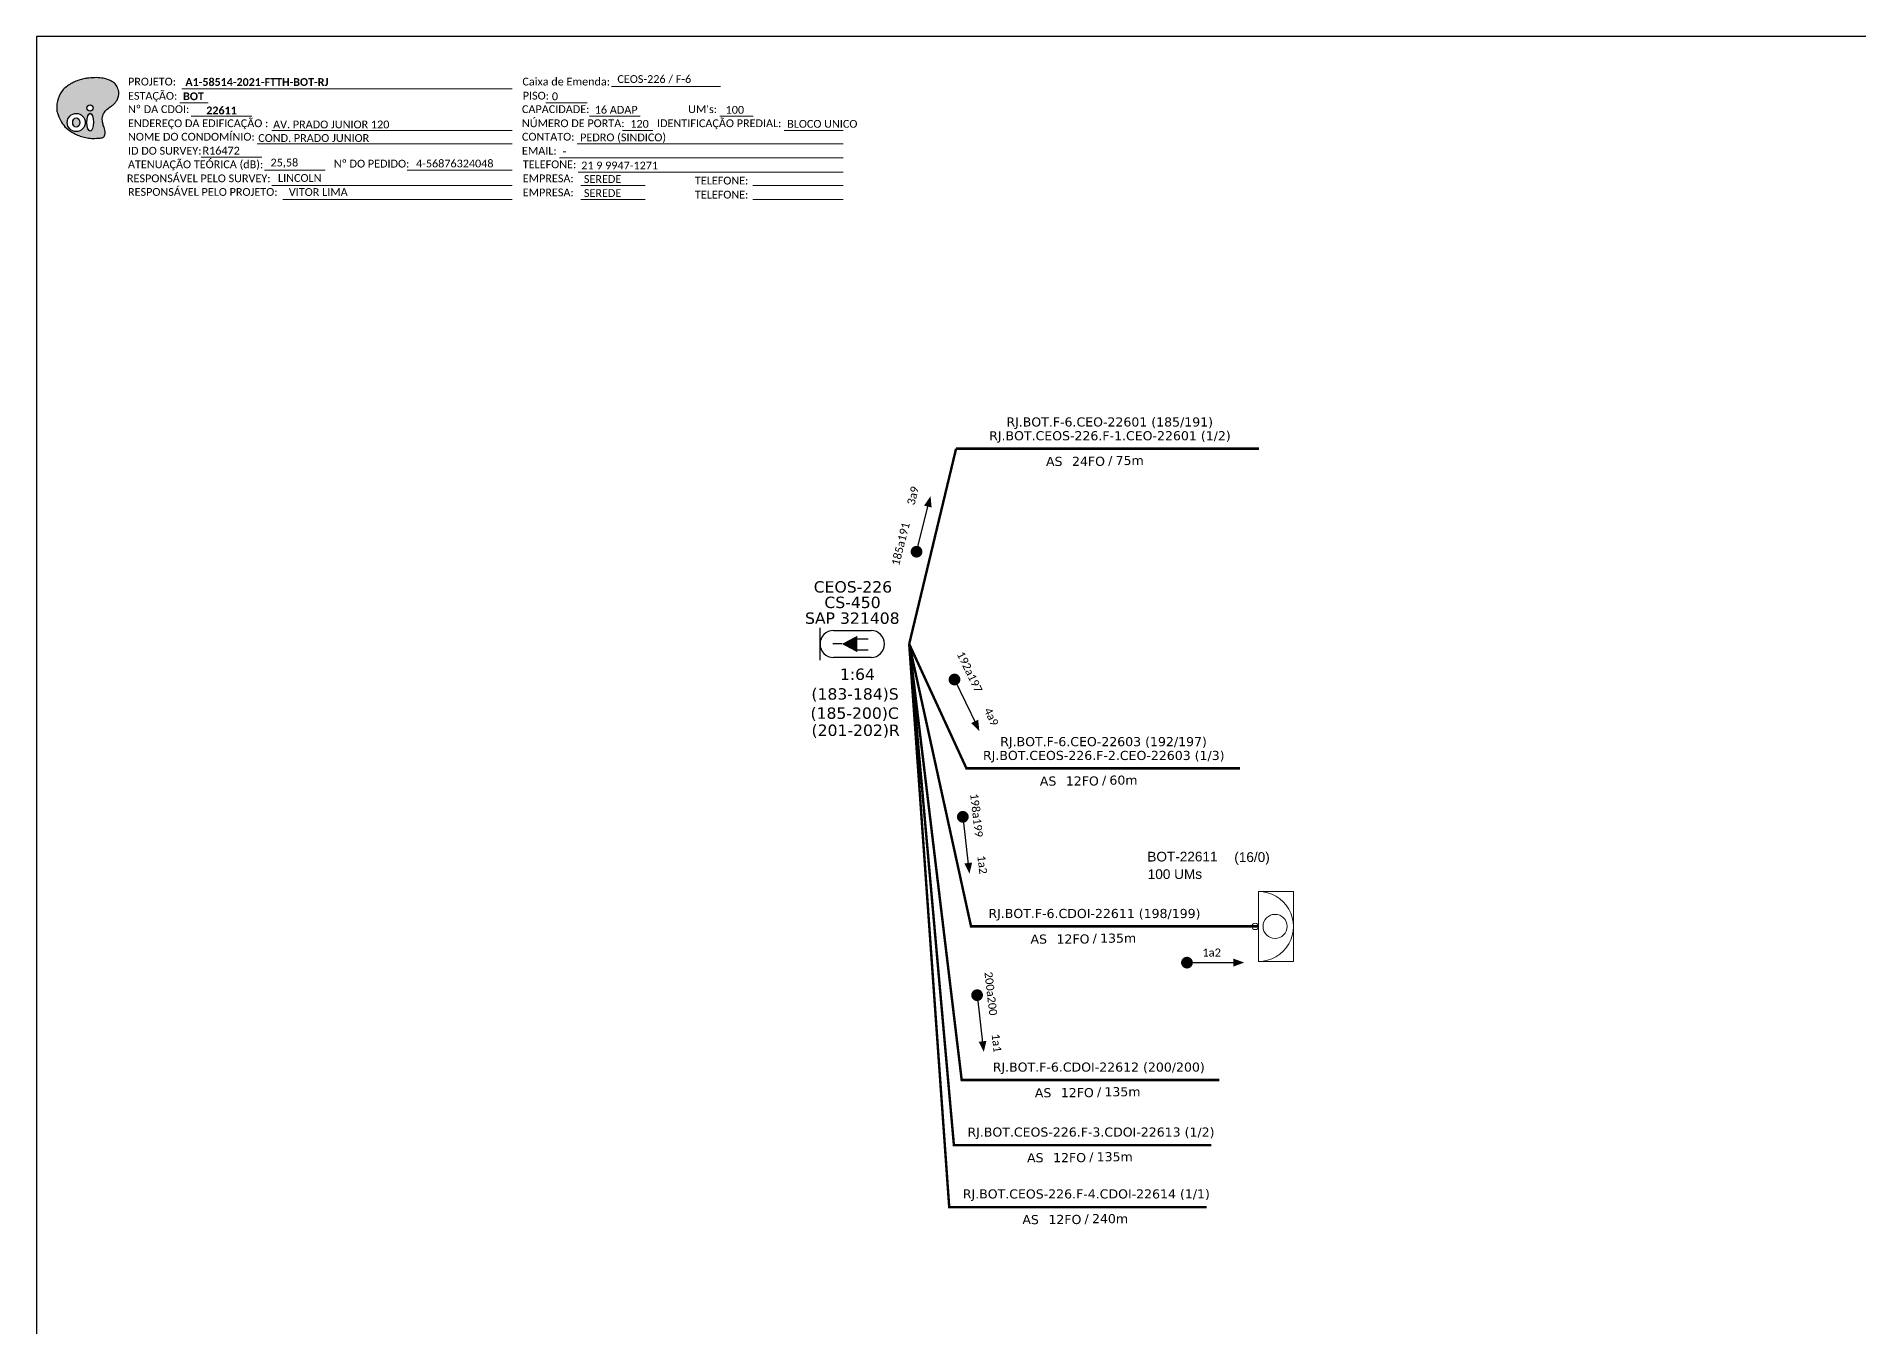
# Model space of a CAD drawing. Extents: x -89 to 749, y 705 to 1299.
# Drawn here: x -89.3 to 330, y 1002 to 1299 of the extents above; entities that cross this region are included whole.
import ezdxf
from ezdxf.enums import TextEntityAlignment as Align

# ---------------------------------------------------------------- set-up
doc = ezdxf.new("R2010")
doc.units = 0
doc.layers.add("20.0-LEGENDA DOS CDO'S", color=1, linetype='Continuous', lineweight=0)
doc.layers.add('40.1-ETIQUETAS', color=1, linetype='Continuous', lineweight=20)
for name, color, linetype in [('20.4-CEOS', 1, 'Continuous'), ('CAP a instalar', 1, 'Continuous'), ('SETA', 7, 'Continuous')]:
    doc.layers.add(name, color=color, linetype=linetype)
doc.styles.add('ARIAL', font='arial.ttf')
doc.styles.add('siredit', font='verdana.ttf')
doc.styles.get("Standard").update_dxf_attribs({"font": 'arial.ttf'})
doc.styles.add('WMF-Calibri0', font='calibri.ttf')
doc.styles.add('WMF-Calibri1', font='calibrib.ttf')
doc.linetypes.add('FENCELINE1', pattern='A,0.25,-0.1,[133,ltypeshp.shx,S=0.1,R=0,X=-0.1,Y=0],-0.1,1', length=1.45)

# ---------------------------------------------------------------- blocks, each defined once
blk = doc.blocks.new('OI')
h = blk.add_hatch(color=40)
edge = h.paths.add_edge_path()
edge.add_spline(control_points=[(4.35, -0.67), (3.92, -0.99), (3.26, -1.5), (2.81, -2.59), (2.9, -3.5), (3.06, -4.27), (3.31, -4.85), (3.37, -5.39), (3.4, -5.88), (3.2, -6.4), (2.54, -6.61), (1.65, -6.63), (0.55, -6.67), (-0.56, -6.42), (-1.61, -6.14), (-2.77, -5.61), (-3.92, -4.77), (-4.89, -3.7), (-5.34, -2.65), (-5.6, -1.94), (-5.85, -0.96), (-5.71, 0.47), (-5.1, 2.02), (-4.14, 3.02), (-3.3, 3.61), (-2.37, 4.16), (-1.36, 4.44), (-0.56, 4.7), (0.79, 4.85), (2.24, 4.97), (3.79, 4.57), (4.67, 4.21), (5.44, 3.65), (5.76, 2.99), (6.03, 2.21), (6.01, 1.46), (5.72, 0.64), (5.31, 0.08), (4.88, -0.38), (4.51, -0.55), (4.35, -0.67)], knot_values=[0, 0, 0, 0, 1.60434, 2.417191, 3.427595, 4.282808, 4.776746, 5.304182, 5.888771, 6.258406, 6.858137, 7.79129, 8.986195, 10.124242, 11.187857, 12.242908, 13.953784, 15.414161, 16.515391, 17.349188, 17.675853, 19.552021, 21.515531, 22.568638, 23.63245, 24.621084, 25.782718, 26.745347, 27.142653, 29.870543, 31.004649, 31.921532, 32.709589, 33.801391, 34.042471, 35.192333, 35.971461, 36.628871, 37.254359, 37.836911, 37.836911, 37.836911, 37.836911], degree=3, periodic=0)
h.paths.add_polyline_path([(1.13, -0.87, -1), (-0.04, -0.87, -1)], flags=16)
edge = h.paths.add_edge_path(flags=16)
edge.add_ellipse((0.56, -3.59), major_axis=(-0.02, 1.71), ratio=0.361305, start_angle=0, end_angle=360)
h.paths.add_polyline_path([(-0.36, -3.62, -1), (-3.8, -3.62, -1)], flags=16)
edge = h.paths.add_edge_path(flags=0)
edge.add_ellipse((-2.08, -3.62), major_axis=(0, 0.885), ratio=0.758294, start_angle=0, end_angle=360)
at = {"color": 40}
for centre, radius in [((-2.08, -3.62), 1.72), ((0.54, -0.87), 0.587)]:
    blk.add_circle(centre, radius, dxfattribs=at)
blk.add_ellipse((-2.08, -3.62), major_axis=(0, 0.885), ratio=0.758294, start_param=-3.141592653589792, end_param=3.141592653589792, dxfattribs=at)
blk.add_ellipse((0.56, -3.59), major_axis=(-0.02, 1.71), ratio=0.361305, dxfattribs=at)
at = {"color": 40, "start_tangent": (-0.800898, -0.598801), "end_tangent": (-0.800898, -0.598801)}
blk.add_spline([(4.35, -0.67), (3.2, -1.78), (2.9, -2.54), (2.92, -3.55), (3.12, -4.38), (3.28, -4.85), (3.37, -5.37), (3.35, -5.95), (3.2, -6.29), (2.66, -6.55), (1.73, -6.63), (0.54, -6.62), (-0.58, -6.41), (-1.6, -6.11), (-2.56, -5.67), (-3.95, -4.67), (-4.89, -3.56), (-5.37, -2.56), (-5.64, -1.78), (-5.72, -1.46), (-5.63, 0.42), (-4.84, 2.22), (-4.13, 2.99), (-3.27, 3.62), (-2.4, 4.09), (-1.3, 4.47), (-0.37, 4.72), (0.02, 4.77), (2.75, 4.8), (3.85, 4.53), (4.69, 4.16), (5.31, 3.68), (5.85, 2.73), (5.93, 2.5), (5.94, 1.35), (5.67, 0.62), (5.29, 0.08), (4.84, -0.36), (4.35, -0.67)], degree=3, dxfattribs=at)
blk = doc.blocks.new('CARIMBO')
at = {"color": 7, "lineweight": 0}
for points in [[(134.48, -16.3), (159.61, -16.3)], [(35.15, -20.06), (41.7, -20.06)], [(35.66, -16.79), (111.64, -16.79)], [(119.43, -20.02), (128.92, -20.02)], [(37.81, -23.14), (51.75, -23.14)], [(129.48, -23.14), (141.1, -23.14)], [(159.42, -23.14), (167.09, -23.14)], [(56.38, -26.37), (111.64, -26.37)], [(137.07, -26.37), (144.01, -26.37)], [(174.24, -26.37), (187.8, -26.37)], [(40.13, -32.55), (54.07, -32.55)], [(52.97, -29.48), (111.64, -29.48)], [(122.56, -32.72), (187.83, -32.72)], [(126.6, -29.48), (187.83, -29.48)], [(54.67, -35.52), (68.61, -35.52)], [(126.84, -35.96), (187.83, -35.96)], [(56.38, -39.07), (111.64, -39.07)], [(127.45, -39.07), (142.25, -39.07)], [(167.06, -39.07), (187.83, -39.07)], [(58.87, -42.31), (111.64, -42.31)], [(127.45, -42.31), (142.25, -42.31)], [(167.06, -42.31), (187.83, -42.31)]]:
    blk.add_lwpolyline(points, dxfattribs=at)
at = {"color": 7, "xscale": 1.213923925163967, "yscale": 1.213923925163967, "zscale": 1.213923925163967, "rotation": 0.1532896023949059}
blk.add_blockref('OI', (13.86, -20.16), dxfattribs=at)
at = {"color": 7, "lineweight": 0, "style": 'WMF-Calibri0'}
for s, height, p in [('PROJETO:', 1.793, (23.26, -16.04)), ('Caixa de Emenda:', 1.7927, (114.02, -16.04)), ('ESTAÇÃO:', 1.793, (23.26, -19.32)), ('Nº DA CDOI:', 1.7927, (23.26, -22.39)), ('CAPACIDADE:', 1.7927, (113.91, -22.39)), ('PISO:', 1.793, (114.09, -19.28)), ("UM's:", 1.793, (152.15, -22.39)), ('ENDEREÇO DA EDIFICAÇÃO :', 1.7927, (23.26, -25.63)), ('NÚMERO DE PORTA:', 1.7927, (113.91, -25.63)), ('IDENTIFICAÇÃO PREDIAL:', 1.7927, (144.99, -25.63)), ('NOME DO CONDOMÍNIO:', 1.7927, (23.26, -28.74)), ('CONTATO:', 1.793, (113.91, -28.74)), ('ATENUAÇÃO TEÓRICA (dB):', 1.7927, (23.26, -35.09)), ('ID DO SURVEY:', 1.7927, (23.26, -31.97)), ('EMAIL:', 1.793, (113.91, -31.97)), ('TELEFONE:', 1.793, (114.09, -35.09)), ('RESPONSÁVEL PELO SURVEY:', 1.7927, (23.02, -38.32)), ('EMPRESA:', 1.793, (114.09, -38.32)), ('TELEFONE:', 1.793, (153.7, -38.83)), ('RESPONSÁVEL PELO PROJETO:', 1.7927, (23.26, -41.44)), ('EMPRESA:', 1.793, (114.09, -41.56)), ('TELEFONE:', 1.793, (153.7, -42.06))]:
    blk.add_text(s, height=height, dxfattribs=at).set_placement(p)
at = {"color": 7, "lineweight": 0, "flags": 8}
for tag, p, style in [('PROJ', (36.46, -16.13), 'WMF-Calibri1'), ('CEOS-XX', (135.87, -15.46), 'WMF-Calibri0'), ('EST', (35.94, -19.41), 'WMF-Calibri1'), ('PISO_PTR', (120.78, -19.42), 'WMF-Calibri0'), ('CAPAC.', (130.66, -22.52), 'WMF-Calibri0'), ("UC'S", (160.78, -22.54), 'WMF-Calibri0'), ('LOGRADOURO', (56.65, -25.91), 'WMF-Calibri0'), ('N°', (138.85, -25.77), 'WMF-Calibri0'), ('N°PREDIO', (174.94, -25.77), 'WMF-Calibri0'), ('NOME_DO_COND.', (53.23, -29.02), 'WMF-Calibri0'), ('NOME_DO_CONTATO', (127.3, -28.89), 'WMF-Calibri0'), ('_ID_', (40.39, -31.94), 'WMF-Calibri0'), ('O_POTEN', (56.06, -34.68), 'WMF-Calibri0'), ('EMAIL', (123.26, -32.12), 'WMF-Calibri0'), ('RES_SURVEY', (57.78, -38.23), 'WMF-Calibri0'), ('TELEFONE', (127.55, -35.36), 'WMF-Calibri0'), ('EMP_RESP_SURVEY', (128.16, -38.47), 'WMF-Calibri0'), ('CONT_RESP_SURVEY', (167.76, -38.47), 'WMF-Calibri0'), ('RES_PROJ', (60.27, -41.47), 'WMF-Calibri0'), ('EMP_RESP_PROJ', (128.16, -41.71), 'WMF-Calibri0'), ('CONT_RESP_PROJ', (167.76, -41.71), 'WMF-Calibri0')]:
    blk.add_attdef(tag, p, '', height=1.79, dxfattribs=dict(at, style=style))
at = {"color": 7, "lineweight": 0, "style": 'WMF-Calibri1', "flags": 8}
blk.add_attdef("N° CDO'S", text='', height=1.79, dxfattribs=at).set_placement((44.78, -22.68), align=Align.CENTER)
blk = doc.blocks.new('ETIQUETA_RS5F')
at = {"layer": '40.1-ETIQUETAS', "color": 0, "style": 'siredit'}
blk.add_text('/', height=1.5, dxfattribs=at).set_placement((1.58, -1.95), align=Align.MIDDLE_RIGHT)
for tag, p in [('ETIQUETA_R_PRIMARIA', (1.21, 4.1)), ('ETIQUETA_R_SECUNDARIA', (1.21, 2.1)), ('F_ATIVAS/F_MORTAS', (1.14, -4.24))]:
    blk.add_attdef(tag, text='', height=1.5, dxfattribs=at).set_placement(p, align=Align.MIDDLE_CENTER)
for tag, p in [('TIPO_CABO', (-6.58, -2.12)), ('CAP_CABO', (0.4, -2.09))]:
    blk.add_attdef(tag, text='', height=1.5, dxfattribs=at).set_placement(p, align=Align.MIDDLE_RIGHT)
blk.add_attdef('METROS', text='', height=1.5, dxfattribs=at).set_placement((2.14, -1.95), align=Align.MIDDLE_LEFT)
for tag, p in [('FUSÃO_1', (0.85, -8.39)), ('FUSÃO_2', (0.85, -10.6)), ('FUSÃO_3', (0.85, -12.93)), ('FUSÃO_4', (0.85, -15.14)), ('FUSÃO_5', (0.85, -17.16))]:
    blk.add_attdef(tag, text='', height=1.5, dxfattribs=at).set_placement(p, align=Align.CENTER)
blk = doc.blocks.new('CDOE-TEXTO PADRÃO')
at = {"layer": "20.0-LEGENDA DOS CDO'S", "color": 0, "style": 'ARIAL'}
for tag, p in [('CDO_N', (0.49, 7.39)), ('SAP', (0.51, 1.67)), ('CORDOALHA', (0.5, 4.33)), ('SPLITER_1', (0.59, -0.91)), ('SPLITER_2', (0.6, -3.55)), ('(XX-XX_F)S', (0.54, -8.29)), ('(XX-XX_L)S', (0.55, -10.83)), ('UMS', (0.55, -13.15))]:
    blk.add_attdef(tag, p, '', height=1.7, rotation=0.118, dxfattribs=at)
blk.add_attdef('FIBRAS_UTILIZADAS', text='', height=1.7, rotation=0.118, dxfattribs=at).set_placement((19.77, 7.43), align=Align.CENTER)

msp = doc.modelspace()

# ---------------------------------------------------------------- linework, layer by layer
msp.add_lwpolyline([(-89.32, 705.02), (749.25, 705.02), (749.25, 1299.02), (-89.32, 1299.02), (-89.32, 705.02)])
at = {"color": 7, "lineweight": 0}
msp.add_lwpolyline([(-4.01, 1268.26), (20.14, 1268.26)], dxfattribs=at)
at = {"const_width": 1.35}
for points in [[(113.04, 1179.75, 1), (113.37, 1181.06, 1)], [(121.63, 1151.59, -1), (122.22, 1150.37, -1)], [(123.77, 1120.04, 1), (123.92, 1118.7, 1)], [(174.75, 1085.8, 1), (176.1, 1085.8, 1)], [(127.06, 1078.99, 1), (127.21, 1077.65, 1)]]:
    msp.add_lwpolyline(points, format="xyb", close=True, dxfattribs=at)
at = {"layer": '20.4-CEOS', "color": 5}
for p, q in [((94.08, 1162.25), (102.75, 1162.25)), ((102.75, 1156.07), (94.08, 1156.07))]:
    msp.add_line(p, q, dxfattribs=at)
for points in [[(90.99, 1155.43), (90.99, 1162.88)], [(96.02, 1159.16), (93.94, 1159.16)], [(99.44, 1160.38), (102.08, 1160.38)], [(99.44, 1157.81), (102.08, 1157.81)]]:
    msp.add_lwpolyline(points, dxfattribs=at)
msp.add_lwpolyline([(96.02, 1159.16, 0, 3.82, 0), (99.6, 1159.16, 3.82, 3.82, 0)], format="xyseb", dxfattribs=at)
for centre, start, end in [((94.08, 1159.16), 90, 270), ((102.75, 1159.16), 270, 90)]:
    msp.add_arc(centre, 3.09, start, end, dxfattribs=at)
at = {"layer": '40.1-ETIQUETAS'}
msp.add_line((191.87, 1086.1), (191.87, 1102.2), dxfattribs=at)
msp.add_lwpolyline([(191.87, 1102.2), (199.94, 1102.2), (199.94, 1086.07), (191.87, 1086.07)], close=True, dxfattribs=at)
for centre, major_axis, start_param, end_param in [((191.87, 1094.12), (-5.69, 5.69), 2.356194, 5.497787), ((191.13, 1094.15), (-0.527, 0.527), 2.356194490191767, 8.639379797371353), ((195.7, 1094.15), (1.96, 1.96), 3.926991, 10.210176)]:
    msp.add_ellipse(centre, major_axis=major_axis, ratio=1, start_param=start_param, end_param=end_param, dxfattribs=at)
at = {"layer": 'CAP a instalar', "color": 7, "linetype": 'FENCELINE1', "ltscale": 7, "const_width": 0.56}
for points in [[(111.51, 1159.16), (122.3, 1204.12)], [(191.97, 1204.12), (122.3, 1204.12)], [(187.64, 1130.53), (124.68, 1130.53), (111.51, 1159.16)], [(111.51, 1159.16), (123.59, 1058.78), (182.84, 1058.78)]]:
    msp.add_lwpolyline(points, dxfattribs=at)
at = {"layer": 'CAP a instalar', "linetype": 'FENCELINE1', "ltscale": 7, "const_width": 0.56}
msp.add_lwpolyline([(111.51, 1159.16), (125.74, 1094.15), (191.87, 1094.15)], dxfattribs=at)
at = {"layer": 'CAP a instalar', "color": 8, "linetype": 'FENCELINE1', "ltscale": 7, "const_width": 0.56}
for points in [[(111.51, 1159.16), (120.72, 1029.51), (179.98, 1029.51)], [(111.51, 1159.16), (121.8, 1043.76), (181.05, 1043.76)]]:
    msp.add_lwpolyline(points, dxfattribs=at)
at = {"layer": 'SETA'}
for points in [[(113.2, 1180.41), (116.06, 1191.69)], [(121.93, 1150.98), (127, 1140.51)], [(123.85, 1119.37), (125.18, 1107.81)], [(175.43, 1085.8), (187.07, 1085.8)], [(127.14, 1078.32), (128.47, 1066.76)]]:
    msp.add_lwpolyline(points, dxfattribs=at)
for points in [[(114.93, 1191.01), (116.42, 1193.19), (116.68, 1190.57)], [(125.76, 1140.94), (127.65, 1139.11), (127.39, 1141.73)], [(125.99, 1108.84), (125.38, 1106.28), (124.2, 1108.64)], [(186.13, 1086.72), (188.61, 1085.82), (186.13, 1084.91)], [(129.28, 1067.79), (128.67, 1065.23), (127.49, 1067.59)]]:
    msp.add_solid(points, dxfattribs=at)

# ---------------------------------------------------------------- block references
ref = msp.add_blockref('CARIMBO', (-91.51, 1303.77))
ref.add_attrib('PROJ', 'A1-58514-2021-FTTH-BOT-RJ', (-55.05, 1287.63), dxfattribs={"color": 7, "lineweight": 0, "height": 1.7927, "style": 'WMF-Calibri1'})
ref.add_attrib('EST', 'BOT', (-55.57, 1284.35), dxfattribs={"color": 7, "lineweight": 0, "height": 1.793, "style": 'WMF-Calibri1'})
ref.add_attrib("N° CDO'S", '22611', dxfattribs={"color": 7, "lineweight": 0, "height": 1.793, "style": 'WMF-Calibri1'}).set_placement((-46.73, 1281.09), align=Align.CENTER)
ref.add_attrib('LOGRADOURO', 'AV. PRADO JUNIOR 120', (-34.86, 1277.86), dxfattribs={"color": 7, "lineweight": 0, "height": 1.7927, "style": 'WMF-Calibri0'})
ref.add_attrib('NOME_DO_COND.', 'COND. PRADO JUNIOR', (-38.28, 1274.74), dxfattribs={"color": 7, "lineweight": 0, "height": 1.7927, "style": 'WMF-Calibri0'})
ref.add_attrib('_ID_', 'R16472', (-51.11, 1271.83), dxfattribs={"color": 7, "lineweight": 0, "height": 1.793, "style": 'WMF-Calibri0'})
ref.add_attrib('O_POTEN', '25,58', (-35.45, 1269.09), dxfattribs={"color": 7, "lineweight": 0, "height": 1.793, "style": 'WMF-Calibri0'})
ref.add_attrib('RES_SURVEY', 'LINCOLN', (-33.73, 1265.54), dxfattribs={"color": 7, "lineweight": 0, "height": 1.793, "style": 'WMF-Calibri0'})
ref.add_attrib('RES_PROJ', 'VITOR LIMA', (-31.24, 1262.3), dxfattribs={"color": 7, "lineweight": 0, "height": 1.793, "style": 'WMF-Calibri0'})
ref.add_attrib('CEOS-XX', 'CEOS-226 / F-6', (44.36, 1288.31), dxfattribs={"color": 7, "lineweight": 0, "height": 1.7927, "style": 'WMF-Calibri0'})
ref.add_attrib('CAPAC.', '16 ADAP', (39.15, 1281.25), dxfattribs={"color": 7, "lineweight": 0, "height": 1.793, "style": 'WMF-Calibri0'})
ref.add_attrib("UC'S", '100', (69.27, 1281.23), dxfattribs={"color": 7, "lineweight": 0, "height": 1.793, "style": 'WMF-Calibri0'})
ref.add_attrib('PISO_PTR', '0', (29.28, 1284.34), dxfattribs={"color": 7, "lineweight": 0, "height": 1.79, "style": 'WMF-Calibri0'})
ref.add_attrib('N°', '120', (47.34, 1278), dxfattribs={"color": 7, "lineweight": 0, "height": 1.793, "style": 'WMF-Calibri0'})
ref.add_attrib('N°PREDIO', 'BLOCO UNICO', (83.43, 1278), dxfattribs={"color": 7, "lineweight": 0, "height": 1.7927, "style": 'WMF-Calibri0'})
ref.add_attrib('NOME_DO_CONTATO', 'PEDRO (SINDICO)', (35.79, 1274.88), dxfattribs={"color": 7, "lineweight": 0, "height": 1.7927, "style": 'WMF-Calibri0'})
ref.add_attrib('EMAIL', '-', (31.75, 1271.65), dxfattribs={"color": 7, "lineweight": 0, "height": 1.79, "style": 'WMF-Calibri0'})
ref.add_attrib('TELEFONE', '21 9 9947-1271', (36.04, 1268.41), dxfattribs={"color": 7, "lineweight": 0, "height": 1.7927, "style": 'WMF-Calibri0'})
ref.add_attrib('EMP_RESP_SURVEY', 'SEREDE', (36.65, 1265.3), dxfattribs={"color": 7, "lineweight": 0, "height": 1.793, "style": 'WMF-Calibri0'})
ref.add_attrib('EMP_RESP_PROJ', 'SEREDE', (36.65, 1262.06), dxfattribs={"color": 7, "lineweight": 0, "height": 1.793, "style": 'WMF-Calibri0'})
at = {"layer": '40.1-ETIQUETAS', "color": 7}
ref = msp.add_blockref('ETIQUETA_RS5F', (156.05, 1204.15), dxfattribs=dict(at, xscale=1.399679981999724, yscale=1.399679981999724, zscale=1.399679981999724))
ref.add_attrib('ETIQUETA_R_PRIMARIA', 'RJ.BOT.F-6.CEO-22601 (185/191)', dxfattribs={"color": 0, "height": 2.0995, "style": 'siredit'}).set_placement((157.65, 1210.27), align=Align.MIDDLE_CENTER)
ref.add_attrib('ETIQUETA_R_SECUNDARIA', 'RJ.BOT.CEOS-226.F-1.CEO-22601 (1/2)', dxfattribs={"color": 0, "height": 2.0995, "style": 'siredit'}).set_placement((157.7, 1207.1), align=Align.MIDDLE_CENTER)
ref.add_attrib('TIPO_CABO', 'AS', dxfattribs={"color": 0, "height": 2.1, "style": 'siredit'}).set_placement((146.79, 1201.19), align=Align.MIDDLE_RIGHT)
ref.add_attrib('CAP_CABO', '24FO', dxfattribs={"color": 0, "height": 2.1, "style": 'siredit'}).set_placement((156.56, 1201.22), align=Align.MIDDLE_RIGHT)
ref.add_attrib('METROS', '75m', dxfattribs={"color": 0, "height": 2.1, "style": 'siredit'}).set_placement((159, 1201.41), align=Align.MIDDLE_LEFT)
ref = msp.add_blockref('ETIQUETA_RS5F', (154.63, 1130.56), dxfattribs=dict(at, xscale=1.399679981999724, yscale=1.399679981999724, zscale=1.399679981999724))
ref.add_attrib('ETIQUETA_R_PRIMARIA', 'RJ.BOT.F-6.CEO-22603 (192/197)', dxfattribs={"color": 0, "height": 2.0995, "style": 'siredit'}).set_placement((156.23, 1136.68), align=Align.MIDDLE_CENTER)
ref.add_attrib('ETIQUETA_R_SECUNDARIA', 'RJ.BOT.CEOS-226.F-2.CEO-22603 (1/3)', dxfattribs={"color": 0, "height": 2.0995, "style": 'siredit'}).set_placement((156.28, 1133.5), align=Align.MIDDLE_CENTER)
ref.add_attrib('TIPO_CABO', 'AS', dxfattribs={"color": 0, "height": 2.1, "style": 'siredit'}).set_placement((145.37, 1127.6), align=Align.MIDDLE_RIGHT)
ref.add_attrib('CAP_CABO', '12FO', dxfattribs={"color": 0, "height": 2.1, "style": 'siredit'}).set_placement((155.14, 1127.63), align=Align.MIDDLE_RIGHT)
ref.add_attrib('METROS', '60m', dxfattribs={"color": 0, "height": 2.1, "style": 'siredit'}).set_placement((157.58, 1127.82), align=Align.MIDDLE_LEFT)
at = {"layer": '40.1-ETIQUETAS'}
ref = msp.add_blockref('CDOE-TEXTO PADRÃO', (175.91, 1094.1), dxfattribs=dict(at, xscale=1.315779522711779, yscale=1.315779522711779, zscale=1.315779522711779))
ref.add_attrib('CDO_N', 'BOT-22611', (166.31, 1109.08), dxfattribs={"layer": "20.0-LEGENDA DOS CDO'S", "color": 0, "height": 2.237, "rotation": 0.118, "style": 'ARIAL'})
ref.add_attrib('CORDOALHA', '100 UMs', (166.4, 1105.05), dxfattribs={"layer": "20.0-LEGENDA DOS CDO'S", "color": 0, "height": 2.237, "rotation": 0.118, "style": 'ARIAL'})
ref.add_attrib('FIBRAS_UTILIZADAS', '       (16/0)', dxfattribs={"layer": "20.0-LEGENDA DOS CDO'S", "color": 0, "height": 2.2366, "rotation": 0.118, "style": 'ARIAL'}).set_placement((187.36, 1108.98), align=Align.CENTER)
ref = msp.add_blockref('ETIQUETA_RS5F', (152.48, 1094.18), dxfattribs=dict(at, xscale=1.399679981999724, yscale=1.399679981999724, zscale=1.399679981999724))
ref.add_attrib('ETIQUETA_R_SECUNDARIA', 'RJ.BOT.F-6.CDOI-22611 (198/199)', dxfattribs={"color": 0, "height": 2.0995, "style": 'siredit'}).set_placement((154.14, 1097.12), align=Align.MIDDLE_CENTER)
ref.add_attrib('TIPO_CABO', 'AS', dxfattribs={"color": 0, "height": 2.1, "style": 'siredit'}).set_placement((143.22, 1091.22), align=Align.MIDDLE_RIGHT)
ref.add_attrib('CAP_CABO', '12FO', dxfattribs={"color": 0, "height": 2.1, "style": 'siredit'}).set_placement((153, 1091.25), align=Align.MIDDLE_RIGHT)
ref.add_attrib('METROS', '135m', dxfattribs={"color": 0, "height": 2.1, "style": 'siredit'}).set_placement((155.44, 1091.44), align=Align.MIDDLE_LEFT)
at = {"layer": '40.1-ETIQUETAS', "color": 7}
ref = msp.add_blockref('ETIQUETA_RS5F', (153.48, 1058.81), dxfattribs=dict(at, xscale=1.399679981999724, yscale=1.399679981999724, zscale=1.399679981999724))
ref.add_attrib('ETIQUETA_R_SECUNDARIA', 'RJ.BOT.F-6.CDOI-22612 (200/200)', dxfattribs={"color": 0, "height": 2.0995, "style": 'siredit'}).set_placement((155.13, 1061.76), align=Align.MIDDLE_CENTER)
ref.add_attrib('TIPO_CABO', 'AS', dxfattribs={"color": 0, "height": 2.1, "style": 'siredit'}).set_placement((144.22, 1055.85), align=Align.MIDDLE_RIGHT)
ref.add_attrib('CAP_CABO', '12FO', dxfattribs={"color": 0, "height": 2.1, "style": 'siredit'}).set_placement((153.99, 1055.88), align=Align.MIDDLE_RIGHT)
ref.add_attrib('METROS', '135m', dxfattribs={"color": 0, "height": 2.1, "style": 'siredit'}).set_placement((156.43, 1056.08), align=Align.MIDDLE_LEFT)
at = {"layer": '40.1-ETIQUETAS', "color": 8}
ref = msp.add_blockref('ETIQUETA_RS5F', (151.69, 1043.85), dxfattribs=dict(at, xscale=1.399679981999724, yscale=1.399679981999724, zscale=1.399679981999724))
ref.add_attrib('ETIQUETA_R_SECUNDARIA', 'RJ.BOT.CEOS-226.F-3.CDOI-22613 (1/2)', dxfattribs={"color": 0, "height": 2.0995, "style": 'siredit'}).set_placement((153.34, 1046.8), align=Align.MIDDLE_CENTER)
ref.add_attrib('TIPO_CABO', 'AS', dxfattribs={"color": 0, "height": 2.1, "style": 'siredit'}).set_placement((142.43, 1040.89), align=Align.MIDDLE_RIGHT)
ref.add_attrib('CAP_CABO', '12FO', dxfattribs={"color": 0, "height": 2.1, "style": 'siredit'}).set_placement((152.2, 1040.92), align=Align.MIDDLE_RIGHT)
ref.add_attrib('METROS', '135m', dxfattribs={"color": 0, "height": 2.1, "style": 'siredit'}).set_placement((154.64, 1041.12), align=Align.MIDDLE_LEFT)
ref = msp.add_blockref('ETIQUETA_RS5F', (150.61, 1029.61), dxfattribs=dict(at, xscale=1.399679981999724, yscale=1.399679981999724, zscale=1.399679981999724))
ref.add_attrib('ETIQUETA_R_SECUNDARIA', 'RJ.BOT.CEOS-226.F-4.CDOI-22614 (1/1)', dxfattribs={"color": 0, "height": 2.0995, "style": 'siredit'}).set_placement((152.27, 1032.56), align=Align.MIDDLE_CENTER)
ref.add_attrib('TIPO_CABO', 'AS', dxfattribs={"color": 0, "height": 2.1, "style": 'siredit'}).set_placement((141.35, 1026.65), align=Align.MIDDLE_RIGHT)
ref.add_attrib('CAP_CABO', '12FO', dxfattribs={"color": 0, "height": 2.1, "style": 'siredit'}).set_placement((151.13, 1026.68), align=Align.MIDDLE_RIGHT)
ref.add_attrib('METROS', '240m', dxfattribs={"color": 0, "height": 2.1, "style": 'siredit'}).set_placement((153.57, 1026.87), align=Align.MIDDLE_LEFT)

# ---------------------------------------------------------------- texts
at = {"color": 7, "lineweight": 0, "style": 'WMF-Calibri0'}
msp.add_text('Nº DO PEDIDO:', height=1.7927, dxfattribs=at).set_placement((-20.88, 1268.84))
at = {"char_height": 1.841, "width": 34.3278, "attachment_point": 5}
for s, insert, rotation in [('\\C7;\\fCalibri|b0|i0|c0|p34;3a9', (112.36, 1193.3), 75.8037), ('{\\fCalibri|b0|i0|c0|p34;\\C7;185a191}', (109.55, 1182.19), 75.8037), ('{\\fCalibri|b0|i0|c0|p34;\\C7;192a197}', (125.42, 1152.71), 295.8238), ('{\\fCalibri|b0|i0|c0|p34;\\C7;4a9}', (130.41, 1142.4), 295.8238), ('{\\fCalibri|b0|i0|c0|p34;\\C7;198a199}', (127.01, 1119.72), 276.5963), ('{\\fCalibri|b0|i0|c0|p34;\\C7;1a2}', (128.33, 1108.34), 276.5963), ('{\\fCalibri|b0|i0|c0|p34;\\C7;200a200}', (130.3, 1078.67), 276.5963), ('{\\fCalibri|b0|i0|c0|p34;\\C7;1a1}', (131.62, 1067.29), 276.5963)]:
    msp.add_mtext(s, dxfattribs=dict(at, insert=insert, rotation=rotation))
at = {"insert": (181.1, 1088.12), "char_height": 1.841, "width": 34.3278, "attachment_point": 5}
msp.add_mtext('\\C7;\\fCalibri|b0|i0|c0|p34;1a2', dxfattribs=at)
at = {"color": 7, "lineweight": 0, "style": 'WMF-Calibri0', "flags": 8}
msp.add_attdef('4-56876324048', (-1.97, 1268.87), '', height=1.79, dxfattribs=at)
at = {"layer": '20.4-CEOS', "color": 5, "style": 'siredit'}
for s, p in [('CEOS-226', (98.56, 1173.62)), ('CS-450', (98.47, 1170.05)), ('SAP 321408', (98.42, 1166.42)), ('1:64', (99.6, 1153.51)), ('(183-184)S', (99.05, 1148.97)), ('(185-200)C', (98.96, 1144.55)), ('(201-202)R', (99.19, 1140.61))]:
    msp.add_text(s, height=2.619, dxfattribs=at).set_placement(p, align=Align.TOP_CENTER)

doc.saveas('drawing.dxf')
